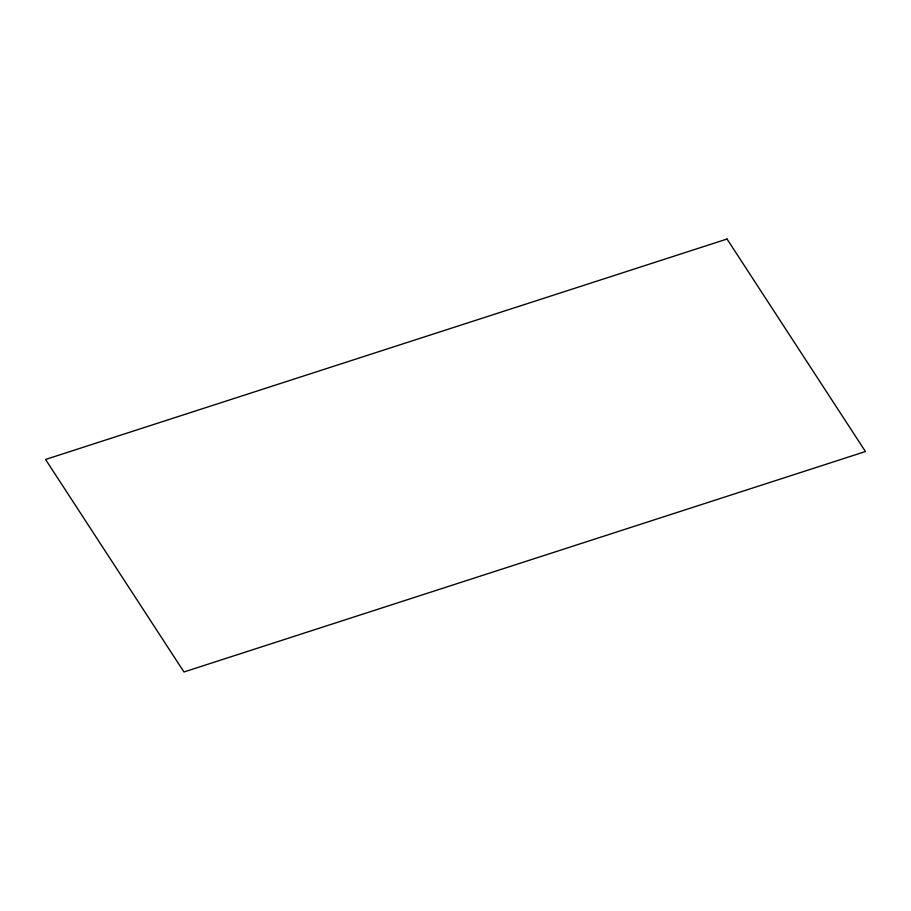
<?xml version="1.0" encoding="UTF-8"?>
<svg xmlns="http://www.w3.org/2000/svg" width="911" height="911" viewBox="0 0 911 911"><rect width="100%" height="100%" fill="white"/><g stroke="black" fill="none" stroke-linecap="round" stroke-linejoin="round"><path stroke-width="1.37" d="M727.035 239.024L45.55 459.463L183.965 671.976L865.45 451.537L727.035 239.024"/></g></svg>
